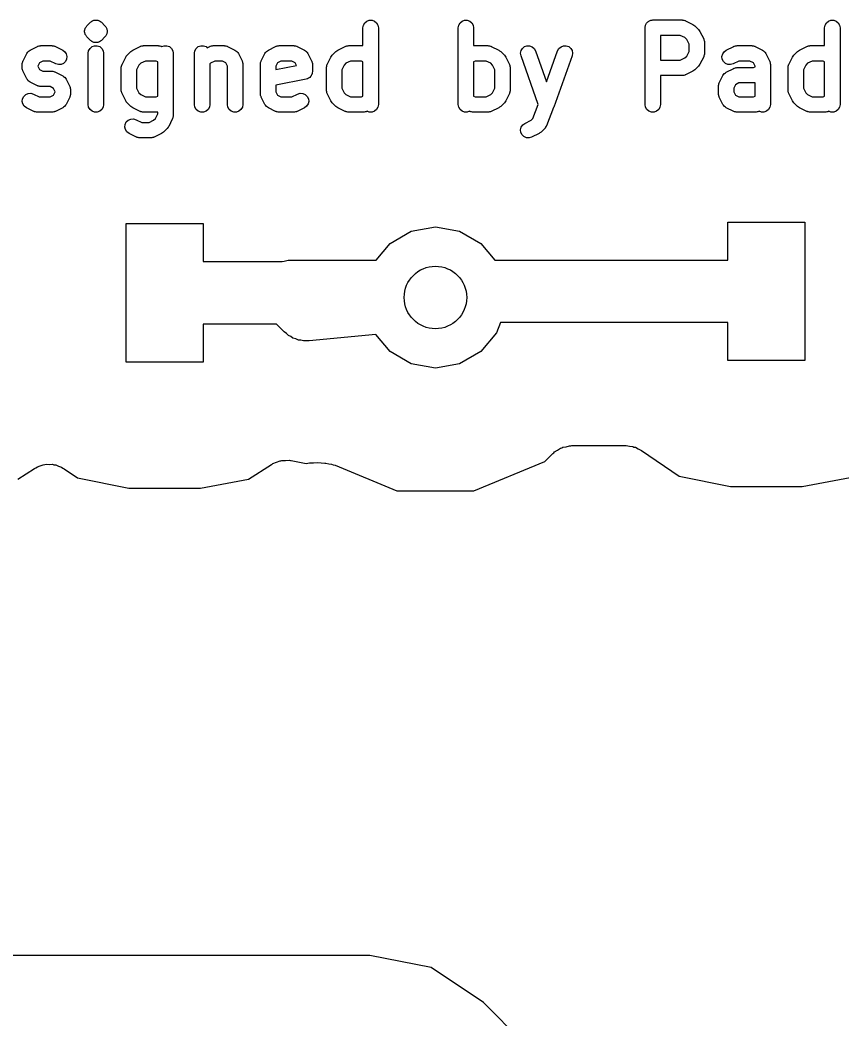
# Model space of a CAD drawing. Extents: x 91.5 to 189.2, y -113.2 to -60.7.
# Drawn here: x 108.52 to 113.86, y -95.19 to -88.7 of the extents above; entities that cross this region are included whole.
import ezdxf

# ---------------------------------------------------------------- set-up
doc = ezdxf.new("R2010")
doc.units = 0
doc.header["$MEASUREMENT"] = 0
doc.layers.add('BLACK', color=7, linetype='CONTINUOUS')

msp = doc.modelspace()

# ---------------------------------------------------------------- linework, layer by layer
at = {"layer": 'Black'}
for p, q in [((108.982, -88.7083), (108.985, -88.7052)), ((108.985, -88.7052), (108.987, -88.7043)), ((108.987, -88.7043), (108.988, -88.7029)), ((108.988, -88.7029), (108.99, -88.7021)), ((108.99, -88.7021), (108.992, -88.7009)), ((108.992, -88.7009), (108.996, -88.6997)), ((108.996, -88.6997), (109, -88.6979)), ((109, -88.6979), (109.003, -88.6977)), ((109.003, -88.6977), (109.005, -88.697)), ((109.005, -88.697), (109.007, -88.697)), ((109.007, -88.697), (109.009, -88.6964)), ((109.009, -88.6964), (109.013, -88.6968)), ((109.013, -88.6968), (109.018, -88.6964)), ((109.018, -88.6964), (109.02, -88.697)), ((109.02, -88.697), (109.022, -88.697)), ((109.022, -88.697), (109.024, -88.6977)), ((109.024, -88.6977), (109.026, -88.6979)), ((109.026, -88.6979), (109.03, -88.6997)), ((109.03, -88.6997), (109.034, -88.7009)), ((109.034, -88.7009), (109.036, -88.7021)), ((109.036, -88.7021), (109.038, -88.7029)), ((109.038, -88.7029), (109.04, -88.7043)), ((109.04, -88.7043), (109.042, -88.7052)), ((109.042, -88.7052), (109.045, -88.7083)), ((110.761, -88.7141), (110.774, -88.7029)), ((110.774, -88.7029), (110.79, -88.697)), ((110.79, -88.697), (110.808, -88.697)), ((110.808, -88.697), (110.824, -88.7029)), ((110.824, -88.7029), (110.837, -88.7141)), ((111.38, -88.7141), (111.393, -88.7029)), ((111.393, -88.7029), (111.409, -88.697)), ((111.409, -88.697), (111.427, -88.697)), ((111.427, -88.697), (111.443, -88.7029)), ((111.443, -88.7029), (111.456, -88.7141)), ((112.6, -88.7079), (112.604, -88.7057)), ((112.604, -88.7057), (112.607, -88.7029)), ((112.607, -88.7029), (112.611, -88.7014)), ((112.611, -88.7014), (112.615, -88.6992)), ((112.615, -88.6992), (112.62, -88.6984)), ((112.62, -88.6984), (112.624, -88.697)), ((112.624, -88.697), (112.628, -88.697)), ((112.628, -88.697), (112.632, -88.6962)), ((112.632, -88.6962), (112.823, -88.6962)), ((112.823, -88.6962), (112.826, -88.6967)), ((112.826, -88.6967), (112.829, -88.6965)), ((112.829, -88.6965), (112.834, -88.6982)), ((112.834, -88.6982), (112.84, -88.6992)), ((112.84, -88.6992), (112.842, -88.7006)), ((112.842, -88.7006), (112.845, -88.7015)), ((112.845, -88.7015), (112.893, -88.7253)), ((113.761, -88.7141), (113.774, -88.7029)), ((113.774, -88.7029), (113.79, -88.697)), ((113.79, -88.697), (113.808, -88.697)), ((113.808, -88.697), (113.824, -88.7029)), ((113.824, -88.7029), (113.837, -88.7141)), ((108.94, -88.7656), (108.941, -88.7614)), ((108.94, -88.77), (108.94, -88.7656)), ((108.94, -88.7744), (108.94, -88.77)), ((108.941, -88.7571), (108.943, -88.7531)), ((108.941, -88.7614), (108.941, -88.7571)), ((108.943, -88.7531), (108.944, -88.7489)), ((108.944, -88.7489), (108.947, -88.7453)), ((108.947, -88.7453), (108.949, -88.7413)), ((108.949, -88.7413), (108.952, -88.7382)), ((108.952, -88.7382), (108.954, -88.7346)), ((108.954, -88.7346), (108.978, -88.7108)), ((108.978, -88.7108), (108.982, -88.7083)), ((109.045, -88.7083), (109.049, -88.7108)), ((109.049, -88.7108), (109.072, -88.7346)), ((109.072, -88.7346), (109.075, -88.7382)), ((109.075, -88.7382), (109.078, -88.7413)), ((109.078, -88.7413), (109.08, -88.7453)), ((109.08, -88.7453), (109.082, -88.7489)), ((109.082, -88.7489), (109.084, -88.7531)), ((109.084, -88.7531), (109.085, -88.7571)), ((109.085, -88.7571), (109.086, -88.7614)), ((109.086, -88.7614), (109.087, -88.7656)), ((109.087, -88.7656), (109.087, -88.77)), ((109.087, -88.77), (109.087, -88.7744)), ((110.749, -88.7462), (110.752, -88.7291)), ((110.749, -88.8629), (110.749, -88.7462)), ((110.752, -88.7291), (110.761, -88.7141)), ((110.837, -88.7141), (110.846, -88.7291)), ((110.846, -88.7291), (110.849, -88.7462)), ((110.849, -88.7462), (110.849, -89.2462)), ((111.368, -88.7462), (111.371, -88.7291)), ((111.368, -89.2462), (111.368, -88.7462)), ((111.371, -88.7291), (111.38, -88.7141)), ((111.456, -88.7141), (111.465, -88.7291)), ((111.465, -88.7291), (111.468, -88.7462)), ((111.468, -88.7462), (111.468, -88.8629)), ((112.582, -88.7462), (112.583, -88.7419)), ((112.582, -89.2462), (112.582, -88.7462)), ((112.583, -88.7375), (112.585, -88.7334)), ((112.583, -88.7419), (112.583, -88.7375)), ((112.585, -88.7291), (112.588, -88.7253)), ((112.585, -88.7334), (112.585, -88.7291)), ((112.588, -88.7253), (112.589, -88.7212)), ((112.589, -88.7212), (112.592, -88.7178)), ((112.592, -88.7178), (112.594, -88.7141)), ((112.594, -88.7141), (112.597, -88.7112)), ((112.597, -88.7112), (112.6, -88.7079)), ((112.893, -88.7253), (112.899, -88.73)), ((112.899, -88.73), (112.906, -88.7346)), ((112.906, -88.7346), (112.93, -88.7585)), ((112.93, -88.7585), (112.934, -88.765)), ((112.934, -88.765), (112.939, -88.7714)), ((112.939, -88.7714), (112.963, -88.8191)), ((113.749, -88.7462), (113.752, -88.7291)), ((113.749, -88.8629), (113.749, -88.7462)), ((113.752, -88.7291), (113.761, -88.7141)), ((113.837, -88.7141), (113.846, -88.7291)), ((113.846, -88.7291), (113.849, -88.7462)), ((113.849, -88.7462), (113.849, -89.2462)), ((108.941, -88.7786), (108.94, -88.7744)), ((108.941, -88.7829), (108.941, -88.7786)), ((108.943, -88.7869), (108.941, -88.7829)), ((108.944, -88.7911), (108.943, -88.7869)), ((108.947, -88.7947), (108.944, -88.7911)), ((108.949, -88.7987), (108.947, -88.7947)), ((108.952, -88.8018), (108.949, -88.7987)), ((108.954, -88.8054), (108.952, -88.8018)), ((108.978, -88.8292), (108.954, -88.8054)), ((108.982, -88.8317), (108.978, -88.8292)), ((108.985, -88.8348), (108.982, -88.8317)), ((108.987, -88.8357), (108.985, -88.8348)), ((108.988, -88.8371), (108.987, -88.8357)), ((108.99, -88.8379), (108.988, -88.8371)), ((109.038, -88.8371), (109.036, -88.8379)), ((109.04, -88.8357), (109.038, -88.8371)), ((109.042, -88.8348), (109.04, -88.8357)), ((109.045, -88.8317), (109.042, -88.8348)), ((109.049, -88.8292), (109.045, -88.8317)), ((109.072, -88.8054), (109.049, -88.8292)), ((109.075, -88.8018), (109.072, -88.8054)), ((109.078, -88.7987), (109.075, -88.8018)), ((109.08, -88.7947), (109.078, -88.7987)), ((109.082, -88.7911), (109.08, -88.7947)), ((109.084, -88.7869), (109.082, -88.7911)), ((109.085, -88.7829), (109.084, -88.7869)), ((109.086, -88.7786), (109.085, -88.7829)), ((109.087, -88.7744), (109.086, -88.7786)), ((112.682, -88.7962), (112.682, -88.9581)), ((112.811, -88.7962), (112.682, -88.7962)), ((112.841, -88.8111), (112.811, -88.7962)), ((112.853, -88.8234), (112.841, -88.8111)), ((112.868, -88.8532), (112.853, -88.8234)), ((112.963, -88.8191), (112.964, -88.8218)), ((112.964, -88.8218), (112.965, -88.8243)), ((112.965, -88.8243), (112.966, -88.8301)), ((112.966, -88.8301), (112.968, -88.8357)), ((112.968, -88.8357), (112.968, -88.8386)), ((108.572, -88.9023), (108.573, -88.9015)), ((108.573, -88.9015), (108.574, -88.9004)), ((108.574, -88.9004), (108.58, -88.8963)), ((108.58, -88.8963), (108.586, -88.8919)), ((108.586, -88.8919), (108.634, -88.8681)), ((108.634, -88.8681), (108.637, -88.8673)), ((108.637, -88.8673), (108.639, -88.8659)), ((108.639, -88.8659), (108.645, -88.8649)), ((108.645, -88.8649), (108.65, -88.8632)), ((108.65, -88.8632), (108.653, -88.8634)), ((108.653, -88.8634), (108.656, -88.8629)), ((108.656, -88.8629), (108.728, -88.8629)), ((108.728, -88.8629), (108.73, -88.8634)), ((108.73, -88.8634), (108.733, -88.8632)), ((108.733, -88.8632), (108.739, -88.8649)), ((108.739, -88.8649), (108.745, -88.8659)), ((108.745, -88.8659), (108.747, -88.8673)), ((108.747, -88.8673), (108.75, -88.8681)), ((108.75, -88.8681), (108.798, -88.8919)), ((108.798, -88.8919), (108.812, -88.9023)), ((108.963, -88.9129), (108.966, -88.8958)), ((108.966, -88.8958), (108.975, -88.8807)), ((108.975, -88.8807), (108.988, -88.8696)), ((108.988, -88.8696), (109.005, -88.8636)), ((108.992, -88.8391), (108.99, -88.8379)), ((108.996, -88.8403), (108.992, -88.8391)), ((109, -88.8421), (108.996, -88.8403)), ((109.003, -88.8423), (109, -88.8421)), ((109.005, -88.843), (109.003, -88.8423)), ((109.007, -88.843), (109.005, -88.843)), ((109.005, -88.8636), (109.022, -88.8636)), ((109.009, -88.8436), (109.007, -88.843)), ((109.013, -88.8432), (109.009, -88.8436)), ((109.018, -88.8436), (109.013, -88.8432)), ((109.02, -88.843), (109.018, -88.8436)), ((109.022, -88.843), (109.02, -88.843)), ((109.024, -88.8423), (109.022, -88.843)), ((109.022, -88.8636), (109.038, -88.8696)), ((109.026, -88.8421), (109.024, -88.8423)), ((109.03, -88.8403), (109.026, -88.8421)), ((109.034, -88.8391), (109.03, -88.8403)), ((109.036, -88.8379), (109.034, -88.8391)), ((109.038, -88.8696), (109.052, -88.8807)), ((109.052, -88.8807), (109.06, -88.8958)), ((109.06, -88.8958), (109.063, -88.9129)), ((109.216, -88.9251), (109.24, -88.9013)), ((109.24, -88.9013), (109.246, -88.8967)), ((109.246, -88.8967), (109.253, -88.8919)), ((109.253, -88.8919), (109.3, -88.8681)), ((109.3, -88.8681), (109.303, -88.8673)), ((109.303, -88.8673), (109.306, -88.8659)), ((109.306, -88.8659), (109.312, -88.8649)), ((109.312, -88.8649), (109.317, -88.8632)), ((109.317, -88.8632), (109.32, -88.8634)), ((109.32, -88.8634), (109.323, -88.8629)), ((109.323, -88.8629), (109.418, -88.8629)), ((109.418, -88.8629), (109.421, -88.8634)), ((109.421, -88.8634), (109.424, -88.8632)), ((109.424, -88.8632), (109.429, -88.8649)), ((109.429, -88.8649), (109.435, -88.8659)), ((109.435, -88.8659), (109.438, -88.8673)), ((109.438, -88.8673), (109.44, -88.8681)), ((109.44, -88.8681), (109.442, -88.869)), ((109.442, -88.869), (109.457, -88.8636)), ((109.457, -88.8636), (109.474, -88.8636)), ((109.474, -88.8636), (109.491, -88.8696)), ((109.491, -88.8696), (109.504, -88.8807)), ((109.504, -88.8807), (109.513, -88.8958)), ((109.513, -88.8958), (109.516, -88.9129)), ((109.654, -88.9129), (109.657, -88.8958)), ((109.657, -88.8958), (109.666, -88.8807)), ((109.666, -88.8807), (109.679, -88.8696)), ((109.679, -88.8696), (109.695, -88.8636)), ((109.695, -88.8636), (109.712, -88.8636)), ((109.712, -88.8636), (109.729, -88.8696)), ((109.729, -88.8696), (109.737, -88.8762)), ((109.737, -88.8762), (109.753, -88.8681)), ((109.753, -88.8681), (109.756, -88.8673)), ((109.756, -88.8673), (109.758, -88.8659)), ((109.758, -88.8659), (109.764, -88.8649)), ((109.764, -88.8649), (109.77, -88.8632)), ((109.77, -88.8632), (109.772, -88.8634)), ((109.772, -88.8634), (109.775, -88.8629)), ((109.775, -88.8629), (109.847, -88.8629)), ((109.847, -88.8629), (109.85, -88.8634)), ((109.85, -88.8634), (109.852, -88.8632)), ((109.852, -88.8632), (109.858, -88.8649)), ((109.858, -88.8649), (109.864, -88.8659)), ((109.864, -88.8659), (109.866, -88.8673)), ((109.866, -88.8673), (109.869, -88.8681)), ((109.869, -88.8681), (109.917, -88.8919)), ((109.917, -88.8919), (109.923, -88.8963)), ((109.923, -88.8963), (109.929, -88.9004)), ((109.929, -88.9004), (109.929, -88.9015)), ((109.929, -88.9015), (109.931, -88.9023)), ((110.12, -88.9023), (110.121, -88.9015)), ((110.121, -88.9015), (110.122, -88.9004)), ((110.122, -88.9004), (110.128, -88.8963)), ((110.128, -88.8963), (110.134, -88.8919)), ((110.134, -88.8919), (110.181, -88.8681)), ((110.181, -88.8681), (110.184, -88.8673)), ((110.184, -88.8673), (110.187, -88.8659)), ((110.187, -88.8659), (110.192, -88.8649)), ((110.192, -88.8649), (110.198, -88.8632)), ((110.198, -88.8632), (110.201, -88.8634)), ((110.201, -88.8634), (110.204, -88.8629)), ((110.204, -88.8629), (110.299, -88.8629)), ((110.299, -88.8629), (110.302, -88.8634)), ((110.302, -88.8634), (110.305, -88.8632)), ((110.305, -88.8632), (110.31, -88.8649)), ((110.31, -88.8649), (110.316, -88.8659)), ((110.316, -88.8659), (110.319, -88.8673)), ((110.319, -88.8673), (110.321, -88.8681)), ((110.321, -88.8681), (110.369, -88.8919)), ((110.369, -88.8919), (110.375, -88.8963)), ((110.375, -88.8963), (110.381, -88.9004)), ((110.381, -88.9004), (110.382, -88.9015)), ((110.382, -88.9015), (110.383, -88.9023)), ((110.549, -88.9251), (110.573, -88.9013)), ((110.573, -88.9013), (110.58, -88.8967)), ((110.58, -88.8967), (110.586, -88.8919)), ((110.586, -88.8919), (110.634, -88.8681)), ((110.634, -88.8681), (110.637, -88.8673)), ((110.637, -88.8673), (110.639, -88.8659)), ((110.639, -88.8659), (110.645, -88.8649)), ((110.645, -88.8649), (110.65, -88.8632)), ((110.65, -88.8632), (110.653, -88.8634)), ((110.653, -88.8634), (110.656, -88.8629)), ((110.656, -88.8629), (110.749, -88.8629)), ((111.468, -88.8629), (111.561, -88.8629)), ((111.561, -88.8629), (111.564, -88.8634)), ((111.564, -88.8634), (111.567, -88.8632)), ((111.567, -88.8632), (111.572, -88.8649)), ((111.572, -88.8649), (111.578, -88.8659)), ((111.578, -88.8659), (111.581, -88.8673)), ((111.581, -88.8673), (111.583, -88.8681)), ((111.583, -88.8681), (111.631, -88.8919)), ((111.631, -88.8919), (111.637, -88.8967)), ((111.637, -88.8967), (111.644, -88.9013)), ((111.644, -88.9013), (111.668, -88.9251)), ((111.773, -88.9126), (111.776, -88.8955)), ((111.776, -88.8955), (111.785, -88.8805)), ((111.785, -88.8805), (111.798, -88.8694)), ((111.798, -88.8694), (111.814, -88.8636)), ((111.814, -88.8636), (111.832, -88.8637)), ((111.832, -88.8637), (111.848, -88.8697)), ((111.848, -88.8697), (111.861, -88.8809)), ((111.861, -88.8809), (111.87, -88.896)), ((111.87, -88.896), (111.942, -89.0975)), ((111.942, -89.0975), (112.014, -88.896)), ((112.014, -88.896), (112.022, -88.8809)), ((112.022, -88.8809), (112.036, -88.8697)), ((112.036, -88.8697), (112.052, -88.8637)), ((112.052, -88.8637), (112.069, -88.8636)), ((112.069, -88.8636), (112.086, -88.8694)), ((112.086, -88.8694), (112.099, -88.8805)), ((112.099, -88.8805), (112.108, -88.8955)), ((112.108, -88.8955), (112.111, -88.9126)), ((112.853, -88.9309), (112.868, -88.9011)), ((112.868, -88.9011), (112.868, -88.8532)), ((112.968, -88.8386), (112.968, -88.8414)), ((112.968, -88.8414), (112.968, -88.9129)), ((113.096, -88.9023), (113.11, -88.8919)), ((113.11, -88.8919), (113.158, -88.8681)), ((113.158, -88.8681), (113.16, -88.8673)), ((113.16, -88.8673), (113.163, -88.8659)), ((113.163, -88.8659), (113.169, -88.8649)), ((113.169, -88.8649), (113.174, -88.8632)), ((113.174, -88.8632), (113.177, -88.8634)), ((113.177, -88.8634), (113.18, -88.8629)), ((113.18, -88.8629), (113.275, -88.8629)), ((113.275, -88.8629), (113.278, -88.8634)), ((113.278, -88.8634), (113.281, -88.8632)), ((113.281, -88.8632), (113.287, -88.8649)), ((113.287, -88.8649), (113.292, -88.8659)), ((113.292, -88.8659), (113.295, -88.8673)), ((113.295, -88.8673), (113.298, -88.8681)), ((113.298, -88.8681), (113.345, -88.8919)), ((113.345, -88.8919), (113.351, -88.8963)), ((113.351, -88.8963), (113.357, -88.9004)), ((113.357, -88.9004), (113.358, -88.9015)), ((113.358, -88.9015), (113.359, -88.9023)), ((113.549, -88.9251), (113.573, -88.9013)), ((113.573, -88.9013), (113.58, -88.8967)), ((113.58, -88.8967), (113.586, -88.8919)), ((113.586, -88.8919), (113.634, -88.8681)), ((113.634, -88.8681), (113.637, -88.8673)), ((113.637, -88.8673), (113.639, -88.8659)), ((113.639, -88.8659), (113.645, -88.8649)), ((113.645, -88.8649), (113.65, -88.8632)), ((113.65, -88.8632), (113.653, -88.8634)), ((113.653, -88.8634), (113.656, -88.8629)), ((113.656, -88.8629), (113.749, -88.8629)), ((108.538, -88.9672), (108.539, -88.9647)), ((108.539, -88.9647), (108.54, -88.9619)), ((108.54, -88.9619), (108.564, -88.9143)), ((108.564, -88.9143), (108.568, -88.9084)), ((108.568, -88.9084), (108.572, -88.9023)), ((108.668, -88.9629), (108.646, -88.9739)), ((108.716, -88.9629), (108.668, -88.9629)), ((108.753, -88.9814), (108.716, -88.9629)), ((108.815, -88.9665), (108.803, -88.9784)), ((108.812, -88.9023), (108.821, -88.9168)), ((108.823, -88.9509), (108.815, -88.9665)), ((108.821, -88.9168), (108.825, -88.9337)), ((108.825, -88.9337), (108.823, -88.9509)), ((108.963, -89.2462), (108.963, -88.9129)), ((109.063, -88.9129), (109.063, -89.2462)), ((109.183, -88.9857), (109.207, -88.9381)), ((109.207, -88.9381), (109.211, -88.9317)), ((109.211, -88.9317), (109.216, -88.9251)), ((109.335, -88.9629), (109.305, -88.9778)), ((109.406, -88.9629), (109.335, -88.9629)), ((109.416, -88.9676), (109.406, -88.9629)), ((109.516, -88.9129), (109.516, -89.3176)), ((109.654, -89.2462), (109.654, -88.9129)), ((109.787, -88.9629), (109.757, -88.9778)), ((109.835, -88.9629), (109.787, -88.9629)), ((109.857, -88.9739), (109.835, -88.9629)), ((109.931, -88.9023), (109.935, -88.9084)), ((109.935, -88.9084), (109.939, -88.9143)), ((109.939, -88.9143), (109.963, -88.9619)), ((109.963, -88.9619), (109.964, -88.9647)), ((109.964, -88.9647), (109.965, -88.9672)), ((110.085, -88.9672), (110.087, -88.9647)), ((110.087, -88.9647), (110.088, -88.9619)), ((110.088, -88.9619), (110.111, -88.9143)), ((110.111, -88.9143), (110.116, -88.9084)), ((110.116, -88.9084), (110.12, -88.9023)), ((110.216, -88.9629), (110.193, -88.9739)), ((110.287, -88.9629), (110.216, -88.9629)), ((110.309, -88.9739), (110.287, -88.9629)), ((110.383, -88.9023), (110.387, -88.9084)), ((110.387, -88.9084), (110.391, -88.9143)), ((110.391, -88.9143), (110.415, -88.9619)), ((110.415, -88.9619), (110.416, -88.9647)), ((110.416, -88.9647), (110.417, -88.9672)), ((110.516, -88.9857), (110.54, -88.9381)), ((110.54, -88.9381), (110.545, -88.9317)), ((110.545, -88.9317), (110.549, -88.9251)), ((110.668, -88.9629), (110.638, -88.9778)), ((110.74, -88.9629), (110.668, -88.9629)), ((110.749, -88.9676), (110.74, -88.9629)), ((111.478, -88.9629), (111.468, -88.9676)), ((111.549, -88.9629), (111.478, -88.9629)), ((111.579, -88.9778), (111.549, -88.9629)), ((111.668, -88.9251), (111.672, -88.9317)), ((111.672, -88.9317), (111.677, -88.9381)), ((111.677, -88.9381), (111.701, -88.9857)), ((111.776, -88.9297), (111.773, -88.9126)), ((111.888, -89.2452), (111.776, -88.9297)), ((112.108, -88.9297), (111.989, -89.263)), ((112.111, -88.9126), (112.108, -88.9297)), ((112.682, -88.9581), (112.811, -88.9581)), ((112.811, -88.9581), (112.841, -88.9432)), ((112.841, -88.9432), (112.853, -88.9309)), ((112.963, -88.9352), (112.939, -88.9828)), ((112.964, -88.9325), (112.963, -88.9352)), ((112.965, -88.93), (112.964, -88.9325)), ((112.966, -88.9242), (112.965, -88.93)), ((112.968, -88.9186), (112.966, -88.9242)), ((112.968, -88.9129), (112.968, -88.9157)), ((112.968, -88.9157), (112.968, -88.9186)), ((113.082, -88.9337), (113.087, -88.9168)), ((113.084, -88.9509), (113.082, -88.9337)), ((113.092, -88.9665), (113.084, -88.9509)), ((113.087, -88.9168), (113.096, -88.9023)), ((113.105, -88.9784), (113.092, -88.9665)), ((113.192, -88.9629), (113.155, -88.9814)), ((113.263, -88.9629), (113.192, -88.9629)), ((113.286, -88.9739), (113.263, -88.9629)), ((113.359, -88.9023), (113.363, -88.9084)), ((113.363, -88.9084), (113.368, -88.9143)), ((113.368, -88.9143), (113.391, -88.9619)), ((113.391, -88.9619), (113.392, -88.9647)), ((113.392, -88.9647), (113.394, -88.9672)), ((113.516, -88.9857), (113.54, -88.9381)), ((113.54, -88.9381), (113.545, -88.9317)), ((113.545, -88.9317), (113.549, -88.9251)), ((113.668, -88.9629), (113.638, -88.9778)), ((113.74, -88.9629), (113.668, -88.9629)), ((113.749, -88.9676), (113.74, -88.9629)), ((108.535, -88.9786), (108.537, -88.973)), ((108.535, -88.9814), (108.535, -88.9786)), ((108.535, -88.9843), (108.535, -88.9814)), ((108.535, -89.0081), (108.535, -88.9843)), ((108.535, -89.0109), (108.535, -89.0081)), ((108.535, -89.0138), (108.535, -89.0109)), ((108.537, -89.0194), (108.535, -89.0138)), ((108.537, -88.973), (108.538, -88.9672)), ((108.538, -89.0252), (108.537, -89.0194)), ((108.539, -89.0277), (108.538, -89.0252)), ((108.54, -89.0305), (108.539, -89.0277)), ((108.564, -89.0781), (108.54, -89.0305)), ((108.646, -88.9739), (108.635, -88.9961)), ((108.635, -88.9961), (108.635, -88.9963)), ((108.635, -88.9963), (108.646, -89.0184)), ((108.646, -89.0184), (108.668, -89.0295)), ((108.668, -89.0295), (108.728, -89.0295)), ((108.728, -89.0295), (108.73, -89.03)), ((108.73, -89.03), (108.733, -89.0299)), ((108.733, -89.0299), (108.739, -89.0315)), ((108.739, -89.0315), (108.745, -89.0325)), ((108.77, -88.9863), (108.753, -88.9814)), ((108.787, -88.9853), (108.77, -88.9863)), ((108.803, -88.9784), (108.787, -88.9853)), ((109.178, -89.0024), (109.18, -88.9968)), ((109.178, -89.0053), (109.178, -89.0024)), ((109.178, -89.0081), (109.178, -89.0053)), ((109.178, -89.151), (109.178, -89.0081)), ((109.18, -88.9968), (109.181, -88.991)), ((109.181, -88.991), (109.182, -88.9885)), ((109.182, -88.9885), (109.183, -88.9857)), ((109.293, -88.9901), (109.278, -89.0199)), ((109.278, -89.0199), (109.278, -89.1391)), ((109.305, -88.9778), (109.293, -88.9901)), ((109.416, -89.1915), (109.416, -88.9676)), ((109.757, -88.9778), (109.754, -88.9812)), ((109.754, -88.9812), (109.754, -89.2462)), ((109.868, -88.9961), (109.857, -88.9739)), ((109.868, -89.2462), (109.868, -88.9961)), ((109.965, -88.9672), (109.966, -88.973)), ((109.966, -88.973), (109.968, -88.9786)), ((109.968, -88.9786), (109.968, -88.9814)), ((109.968, -88.9814), (109.968, -88.9843)), ((109.968, -88.9843), (109.968, -89.2462)), ((110.082, -88.9843), (110.083, -88.9814)), ((110.082, -89.1748), (110.082, -88.9843)), ((110.083, -88.9786), (110.084, -88.973)), ((110.083, -88.9814), (110.083, -88.9786)), ((110.084, -88.973), (110.085, -88.9672)), ((110.193, -88.9739), (110.182, -88.9961)), ((110.182, -89.0185), (110.318, -88.9914)), ((110.182, -88.9961), (110.182, -89.0185)), ((110.318, -88.9914), (110.309, -88.9739)), ((110.417, -88.9672), (110.418, -88.973)), ((110.418, -88.973), (110.42, -88.9786)), ((110.42, -89.0319), (110.419, -89.0399)), ((110.42, -88.9786), (110.42, -88.9814)), ((110.42, -88.9814), (110.42, -88.9843)), ((110.42, -88.9843), (110.42, -89.0319)), ((110.511, -89.0024), (110.513, -88.9968)), ((110.511, -89.0053), (110.511, -89.0024)), ((110.511, -89.0081), (110.511, -89.0053)), ((110.511, -89.151), (110.511, -89.0081)), ((110.513, -88.9968), (110.514, -88.991)), ((110.514, -88.991), (110.515, -88.9885)), ((110.515, -88.9885), (110.516, -88.9857)), ((110.626, -88.9901), (110.611, -89.0199)), ((110.611, -89.0199), (110.611, -89.1391)), ((110.638, -88.9778), (110.626, -88.9901)), ((110.749, -89.1915), (110.749, -88.9676)), ((111.468, -88.9676), (111.468, -89.1915)), ((111.591, -88.9901), (111.579, -88.9778)), ((111.606, -89.0199), (111.591, -88.9901)), ((111.606, -89.1391), (111.606, -89.0199)), ((111.701, -88.9857), (111.702, -88.9885)), ((111.702, -88.9885), (111.703, -88.991)), ((111.703, -88.991), (111.704, -88.9968)), ((111.704, -88.9968), (111.706, -89.0024)), ((111.706, -89.0024), (111.706, -89.0053)), ((111.706, -89.0053), (111.706, -89.0081)), ((111.706, -89.0081), (111.706, -89.151)), ((112.893, -89.029), (112.845, -89.0528)), ((112.899, -89.0242), (112.893, -89.029)), ((112.906, -89.0196), (112.899, -89.0242)), ((112.93, -88.9958), (112.906, -89.0196)), ((112.934, -88.9893), (112.93, -88.9958)), ((112.939, -88.9828), (112.934, -88.9893)), ((113.121, -88.9853), (113.105, -88.9784)), ((113.11, -89.0348), (113.158, -89.011)), ((113.138, -88.9863), (113.121, -88.9853)), ((113.155, -88.9814), (113.138, -88.9863)), ((113.158, -89.011), (113.16, -89.0102)), ((113.16, -89.0102), (113.163, -89.0087)), ((113.163, -89.0087), (113.169, -89.0077)), ((113.169, -89.0077), (113.174, -89.006)), ((113.174, -89.006), (113.177, -89.0062)), ((113.177, -89.0062), (113.18, -89.0057)), ((113.18, -89.0057), (113.287, -89.0057)), ((113.297, -88.9961), (113.286, -88.9739)), ((113.287, -89.0057), (113.297, -89.001)), ((113.297, -89.001), (113.297, -88.9961)), ((113.394, -88.9672), (113.395, -88.973)), ((113.395, -88.973), (113.396, -88.9786)), ((113.396, -88.9786), (113.396, -88.9814)), ((113.396, -88.9814), (113.397, -88.9843)), ((113.397, -88.9843), (113.397, -89.2462)), ((113.511, -89.0024), (113.513, -88.9968)), ((113.511, -89.0053), (113.511, -89.0024)), ((113.511, -89.0081), (113.511, -89.0053)), ((113.511, -89.151), (113.511, -89.0081)), ((113.513, -88.9968), (113.514, -88.991)), ((113.514, -88.991), (113.515, -88.9885)), ((113.515, -88.9885), (113.516, -88.9857)), ((113.626, -88.9901), (113.611, -89.0199)), ((113.611, -89.0199), (113.611, -89.1391)), ((113.638, -88.9778), (113.626, -88.9901)), ((113.749, -89.1915), (113.749, -88.9676)), ((108.568, -89.084), (108.564, -89.0781)), ((108.572, -89.0901), (108.568, -89.084)), ((108.573, -89.0909), (108.572, -89.0901)), ((108.574, -89.092), (108.573, -89.0909)), ((108.58, -89.0961), (108.574, -89.092)), ((108.586, -89.1004), (108.58, -89.0961)), ((108.745, -89.0325), (108.747, -89.034)), ((108.747, -89.034), (108.75, -89.0348)), ((108.75, -89.0348), (108.798, -89.0586)), ((108.798, -89.0586), (108.803, -89.063)), ((108.803, -89.063), (108.81, -89.067)), ((108.81, -89.067), (108.81, -89.0681)), ((108.81, -89.0681), (108.812, -89.069)), ((108.812, -89.069), (108.816, -89.0751)), ((108.816, -89.0751), (108.82, -89.081)), ((108.82, -89.081), (108.844, -89.1286)), ((110.38, -89.0809), (110.182, -89.1205)), ((110.388, -89.078), (110.38, -89.0809)), ((110.395, -89.0752), (110.388, -89.078)), ((110.396, -89.0748), (110.395, -89.0752)), ((110.403, -89.0693), (110.396, -89.0746)), ((110.396, -89.0746), (110.396, -89.0748)), ((110.409, -89.064), (110.403, -89.0693)), ((110.41, -89.0632), (110.409, -89.0635)), ((110.409, -89.0635), (110.409, -89.064)), ((110.413, -89.0561), (110.41, -89.0632)), ((110.417, -89.049), (110.413, -89.0561)), ((110.418, -89.0484), (110.417, -89.049)), ((110.419, -89.0399), (110.418, -89.0479)), ((110.418, -89.0479), (110.418, -89.0484)), ((112.823, -89.0581), (112.682, -89.0581)), ((112.682, -89.0581), (112.682, -89.2462)), ((112.826, -89.0576), (112.823, -89.0581)), ((112.829, -89.0578), (112.826, -89.0576)), ((112.834, -89.0561), (112.829, -89.0578)), ((112.84, -89.0551), (112.834, -89.0561)), ((112.842, -89.0536), (112.84, -89.0551)), ((112.845, -89.0528), (112.842, -89.0536)), ((113.064, -89.1048), (113.088, -89.0572)), ((113.088, -89.0572), (113.092, -89.0513)), ((113.092, -89.0513), (113.096, -89.0451)), ((113.096, -89.0451), (113.097, -89.0443)), ((113.097, -89.0443), (113.098, -89.0432)), ((113.098, -89.0432), (113.104, -89.0392)), ((113.104, -89.0392), (113.11, -89.0348)), ((108.634, -89.1242), (108.586, -89.1004)), ((108.637, -89.1251), (108.634, -89.1242)), ((108.639, -89.1265), (108.637, -89.1251)), ((108.645, -89.1275), (108.639, -89.1265)), ((108.65, -89.1292), (108.645, -89.1275)), ((108.653, -89.129), (108.65, -89.1292)), ((108.656, -89.1295), (108.653, -89.129)), ((108.716, -89.1295), (108.656, -89.1295)), ((108.738, -89.1406), (108.716, -89.1295)), ((108.749, -89.1628), (108.738, -89.1406)), ((108.844, -89.1286), (108.845, -89.1314)), ((108.845, -89.1314), (108.846, -89.1339)), ((108.846, -89.1339), (108.847, -89.1396)), ((108.847, -89.1396), (108.849, -89.1452)), ((108.849, -89.1452), (108.849, -89.1481)), ((108.849, -89.1481), (108.849, -89.151)), ((108.849, -89.151), (108.849, -89.1748)), ((109.178, -89.1538), (109.178, -89.151)), ((109.178, -89.1567), (109.178, -89.1538)), ((109.18, -89.1623), (109.178, -89.1567)), ((109.278, -89.1391), (109.293, -89.169)), ((110.182, -89.1205), (110.182, -89.163)), ((110.511, -89.1538), (110.511, -89.151)), ((110.511, -89.1567), (110.511, -89.1538)), ((110.513, -89.1623), (110.511, -89.1567)), ((110.611, -89.1391), (110.626, -89.169)), ((111.591, -89.169), (111.606, -89.1391)), ((111.706, -89.1567), (111.704, -89.1623)), ((111.706, -89.151), (111.706, -89.1538)), ((111.706, -89.1538), (111.706, -89.1567)), ((113.059, -89.1214), (113.061, -89.1158)), ((113.059, -89.1243), (113.059, -89.1214)), ((113.059, -89.1271), (113.059, -89.1243)), ((113.059, -89.1748), (113.059, -89.1271)), ((113.061, -89.1158), (113.062, -89.11)), ((113.062, -89.11), (113.063, -89.1075)), ((113.063, -89.1075), (113.064, -89.1048)), ((113.17, -89.1168), (113.159, -89.1389)), ((113.159, -89.1389), (113.159, -89.163)), ((113.192, -89.1057), (113.17, -89.1168)), ((113.297, -89.1057), (113.192, -89.1057)), ((113.297, -89.1915), (113.297, -89.1057)), ((113.511, -89.1538), (113.511, -89.151)), ((113.511, -89.1567), (113.511, -89.1538)), ((113.513, -89.1623), (113.511, -89.1567)), ((113.611, -89.1391), (113.626, -89.169)), ((108.535, -89.2254), (108.537, -89.2081)), ((108.539, -89.2423), (108.535, -89.2254)), ((108.537, -89.2081), (108.545, -89.1926)), ((108.545, -89.1926), (108.557, -89.1807)), ((108.557, -89.1807), (108.573, -89.1737)), ((108.573, -89.1737), (108.59, -89.1727)), ((108.59, -89.1727), (108.607, -89.1777)), ((108.607, -89.1777), (108.644, -89.1962)), ((108.644, -89.1962), (108.716, -89.1962)), ((108.716, -89.1962), (108.738, -89.1851)), ((108.738, -89.1851), (108.749, -89.163)), ((108.749, -89.163), (108.749, -89.1628)), ((108.844, -89.1971), (108.82, -89.2447)), ((108.845, -89.1944), (108.844, -89.1971)), ((108.846, -89.1919), (108.845, -89.1944)), ((108.847, -89.1861), (108.846, -89.1919)), ((108.849, -89.1805), (108.847, -89.1861)), ((108.849, -89.1748), (108.849, -89.1776)), ((108.849, -89.1776), (108.849, -89.1805)), ((109.181, -89.1681), (109.18, -89.1623)), ((109.182, -89.1706), (109.181, -89.1681)), ((109.183, -89.1733), (109.182, -89.1706)), ((109.207, -89.2209), (109.183, -89.1733)), ((109.211, -89.2274), (109.207, -89.2209)), ((109.293, -89.169), (109.305, -89.1813)), ((109.305, -89.1813), (109.335, -89.1962)), ((109.335, -89.1962), (109.406, -89.1962)), ((109.406, -89.1962), (109.416, -89.1915)), ((110.083, -89.1776), (110.082, -89.1748)), ((110.083, -89.1805), (110.083, -89.1776)), ((110.084, -89.1861), (110.083, -89.1805)), ((110.085, -89.1919), (110.084, -89.1861)), ((110.087, -89.1944), (110.085, -89.1919)), ((110.088, -89.1971), (110.087, -89.1944)), ((110.111, -89.2447), (110.088, -89.1971)), ((110.182, -89.163), (110.193, -89.1851)), ((110.193, -89.1851), (110.216, -89.1962)), ((110.216, -89.1962), (110.287, -89.1962)), ((110.287, -89.1962), (110.324, -89.1777)), ((110.324, -89.1777), (110.341, -89.1727)), ((110.341, -89.1727), (110.358, -89.1737)), ((110.358, -89.1737), (110.374, -89.1807)), ((110.374, -89.1807), (110.387, -89.1926)), ((110.387, -89.1926), (110.395, -89.2081)), ((110.397, -89.2254), (110.393, -89.2423)), ((110.395, -89.2081), (110.397, -89.2254)), ((110.514, -89.1681), (110.513, -89.1623)), ((110.515, -89.1706), (110.514, -89.1681)), ((110.516, -89.1733), (110.515, -89.1706)), ((110.54, -89.2209), (110.516, -89.1733)), ((110.545, -89.2274), (110.54, -89.2209)), ((110.626, -89.169), (110.638, -89.1813)), ((110.638, -89.1813), (110.668, -89.1962)), ((110.668, -89.1962), (110.74, -89.1962)), ((110.74, -89.1962), (110.749, -89.1915)), ((111.468, -89.1915), (111.478, -89.1962)), ((111.478, -89.1962), (111.549, -89.1962)), ((111.549, -89.1962), (111.579, -89.1813)), ((111.579, -89.1813), (111.591, -89.169)), ((111.677, -89.2209), (111.672, -89.2274)), ((111.701, -89.1733), (111.677, -89.2209)), ((111.702, -89.1706), (111.701, -89.1733)), ((111.703, -89.1681), (111.702, -89.1706)), ((111.704, -89.1623), (111.703, -89.1681)), ((113.059, -89.1776), (113.059, -89.1748)), ((113.059, -89.1805), (113.059, -89.1776)), ((113.061, -89.1861), (113.059, -89.1805)), ((113.062, -89.1919), (113.061, -89.1861)), ((113.063, -89.1944), (113.062, -89.1919)), ((113.064, -89.1971), (113.063, -89.1944)), ((113.088, -89.2447), (113.064, -89.1971)), ((113.159, -89.163), (113.17, -89.1851)), ((113.17, -89.1851), (113.192, -89.1962)), ((113.192, -89.1962), (113.287, -89.1962)), ((113.287, -89.1962), (113.297, -89.1915)), ((113.514, -89.1681), (113.513, -89.1623)), ((113.515, -89.1706), (113.514, -89.1681)), ((113.516, -89.1733), (113.515, -89.1706)), ((113.54, -89.2209), (113.516, -89.1733)), ((113.545, -89.2274), (113.54, -89.2209)), ((113.626, -89.169), (113.638, -89.1813)), ((113.638, -89.1813), (113.668, -89.1962)), ((113.668, -89.1962), (113.74, -89.1962)), ((113.74, -89.1962), (113.749, -89.1915)), ((108.548, -89.2568), (108.539, -89.2423)), ((108.562, -89.2671), (108.548, -89.2568)), ((108.61, -89.2909), (108.562, -89.2671)), ((108.613, -89.2917), (108.61, -89.2909)), ((108.615, -89.2932), (108.613, -89.2917)), ((108.747, -89.2917), (108.745, -89.2932)), ((108.75, -89.2909), (108.747, -89.2917)), ((108.798, -89.2671), (108.75, -89.2909)), ((108.803, -89.2627), (108.798, -89.2671)), ((108.81, -89.2587), (108.803, -89.2627)), ((108.812, -89.2568), (108.81, -89.2576)), ((108.81, -89.2576), (108.81, -89.2587)), ((108.816, -89.2506), (108.812, -89.2568)), ((108.82, -89.2447), (108.816, -89.2506)), ((108.966, -89.2633), (108.963, -89.2462)), ((108.975, -89.2783), (108.966, -89.2633)), ((108.988, -89.2895), (108.975, -89.2783)), ((109.005, -89.2954), (108.988, -89.2895)), ((109.038, -89.2895), (109.022, -89.2954)), ((109.052, -89.2783), (109.038, -89.2895)), ((109.06, -89.2633), (109.052, -89.2783)), ((109.063, -89.2462), (109.06, -89.2633)), ((109.216, -89.2339), (109.211, -89.2274)), ((109.24, -89.2577), (109.216, -89.2339)), ((109.246, -89.2623), (109.24, -89.2577)), ((109.253, -89.2671), (109.246, -89.2623)), ((109.3, -89.2909), (109.253, -89.2671)), ((109.303, -89.2917), (109.3, -89.2909)), ((109.306, -89.2932), (109.303, -89.2917)), ((109.657, -89.2633), (109.654, -89.2462)), ((109.666, -89.2783), (109.657, -89.2633)), ((109.679, -89.2895), (109.666, -89.2783)), ((109.695, -89.2954), (109.679, -89.2895)), ((109.729, -89.2895), (109.712, -89.2954)), ((109.742, -89.2783), (109.729, -89.2895)), ((109.751, -89.2633), (109.742, -89.2783)), ((109.754, -89.2462), (109.751, -89.2633)), ((109.871, -89.2633), (109.868, -89.2462)), ((109.88, -89.2783), (109.871, -89.2633)), ((109.893, -89.2895), (109.88, -89.2783)), ((109.909, -89.2954), (109.893, -89.2895)), ((109.943, -89.2895), (109.927, -89.2954)), ((109.956, -89.2783), (109.943, -89.2895)), ((109.965, -89.2633), (109.956, -89.2783)), ((109.968, -89.2462), (109.965, -89.2633)), ((110.116, -89.2506), (110.111, -89.2447)), ((110.12, -89.2568), (110.116, -89.2506)), ((110.121, -89.2576), (110.12, -89.2568)), ((110.122, -89.2587), (110.121, -89.2576)), ((110.128, -89.2627), (110.122, -89.2587)), ((110.134, -89.2671), (110.128, -89.2627)), ((110.181, -89.2909), (110.134, -89.2671)), ((110.184, -89.2917), (110.181, -89.2909)), ((110.187, -89.2932), (110.184, -89.2917)), ((110.319, -89.2917), (110.316, -89.2932)), ((110.321, -89.2909), (110.319, -89.2917)), ((110.369, -89.2671), (110.321, -89.2909)), ((110.383, -89.2568), (110.369, -89.2671)), ((110.393, -89.2423), (110.383, -89.2568)), ((110.549, -89.2339), (110.545, -89.2274)), ((110.573, -89.2577), (110.549, -89.2339)), ((110.58, -89.2623), (110.573, -89.2577)), ((110.586, -89.2671), (110.58, -89.2623)), ((110.634, -89.2909), (110.586, -89.2671)), ((110.637, -89.2917), (110.634, -89.2909)), ((110.639, -89.2932), (110.637, -89.2917)), ((110.771, -89.2917), (110.769, -89.2932)), ((110.774, -89.2909), (110.771, -89.2917)), ((110.776, -89.29), (110.774, -89.2909)), ((110.79, -89.2954), (110.776, -89.29)), ((110.824, -89.2895), (110.808, -89.2954)), ((110.837, -89.2783), (110.824, -89.2895)), ((110.846, -89.2633), (110.837, -89.2783)), ((110.849, -89.2462), (110.846, -89.2633)), ((111.371, -89.2633), (111.368, -89.2462)), ((111.38, -89.2783), (111.371, -89.2633)), ((111.393, -89.2895), (111.38, -89.2783)), ((111.409, -89.2954), (111.393, -89.2895)), ((111.442, -89.29), (111.427, -89.2954)), ((111.443, -89.2909), (111.442, -89.29)), ((111.446, -89.2917), (111.443, -89.2909)), ((111.449, -89.2932), (111.446, -89.2917)), ((111.581, -89.2917), (111.578, -89.2932)), ((111.583, -89.2909), (111.581, -89.2917)), ((111.631, -89.2671), (111.583, -89.2909)), ((111.637, -89.2623), (111.631, -89.2671)), ((111.644, -89.2577), (111.637, -89.2623)), ((111.668, -89.2339), (111.644, -89.2577)), ((111.672, -89.2274), (111.668, -89.2339)), ((111.852, -89.3371), (111.888, -89.2452)), ((111.988, -89.2648), (111.941, -89.3838)), ((111.989, -89.2636), (111.988, -89.2641)), ((111.988, -89.2641), (111.988, -89.2648)), ((111.989, -89.263), (111.989, -89.2633)), ((111.989, -89.2633), (111.989, -89.2636)), ((112.585, -89.2633), (112.582, -89.2462)), ((112.594, -89.2783), (112.585, -89.2633)), ((112.607, -89.2895), (112.594, -89.2783)), ((112.624, -89.2954), (112.607, -89.2895)), ((112.657, -89.2895), (112.641, -89.2954)), ((112.671, -89.2783), (112.657, -89.2895)), ((112.679, -89.2633), (112.671, -89.2783)), ((112.682, -89.2462), (112.679, -89.2633)), ((113.092, -89.2506), (113.088, -89.2447)), ((113.096, -89.2568), (113.092, -89.2506)), ((113.097, -89.2576), (113.096, -89.2568)), ((113.098, -89.2587), (113.097, -89.2576)), ((113.104, -89.2627), (113.098, -89.2587)), ((113.11, -89.2671), (113.104, -89.2627)), ((113.158, -89.2909), (113.11, -89.2671)), ((113.16, -89.2917), (113.158, -89.2909)), ((113.163, -89.2932), (113.16, -89.2917)), ((113.319, -89.2917), (113.316, -89.2932)), ((113.321, -89.2909), (113.319, -89.2917)), ((113.323, -89.29), (113.321, -89.2909)), ((113.338, -89.2954), (113.323, -89.29)), ((113.372, -89.2895), (113.355, -89.2954)), ((113.385, -89.2783), (113.372, -89.2895)), ((113.394, -89.2633), (113.385, -89.2783)), ((113.397, -89.2462), (113.394, -89.2633)), ((113.549, -89.2339), (113.545, -89.2274)), ((113.573, -89.2577), (113.549, -89.2339)), ((113.58, -89.2623), (113.573, -89.2577)), ((113.586, -89.2671), (113.58, -89.2623)), ((113.634, -89.2909), (113.586, -89.2671)), ((113.637, -89.2917), (113.634, -89.2909)), ((113.639, -89.2932), (113.637, -89.2917)), ((113.771, -89.2917), (113.769, -89.2932)), ((113.774, -89.2909), (113.771, -89.2917)), ((113.776, -89.29), (113.774, -89.2909)), ((113.79, -89.2954), (113.776, -89.29)), ((113.824, -89.2895), (113.808, -89.2954)), ((113.837, -89.2783), (113.824, -89.2895)), ((113.846, -89.2633), (113.837, -89.2783)), ((113.849, -89.2462), (113.846, -89.2633)), ((108.621, -89.2942), (108.615, -89.2932)), ((108.627, -89.2959), (108.621, -89.2942)), ((108.63, -89.2957), (108.627, -89.2959)), ((108.632, -89.2962), (108.63, -89.2957)), ((108.728, -89.2962), (108.632, -89.2962)), ((108.73, -89.2957), (108.728, -89.2962)), ((108.733, -89.2959), (108.73, -89.2957)), ((108.739, -89.2942), (108.733, -89.2959)), ((108.745, -89.2932), (108.739, -89.2942)), ((109.022, -89.2954), (109.005, -89.2954)), ((109.211, -89.3593), (109.224, -89.3473)), ((109.224, -89.3473), (109.24, -89.3404)), ((109.24, -89.3404), (109.257, -89.3394)), ((109.257, -89.3394), (109.274, -89.3443)), ((109.274, -89.3443), (109.311, -89.3629)), ((109.312, -89.2942), (109.306, -89.2932)), ((109.317, -89.2959), (109.312, -89.2942)), ((109.32, -89.2957), (109.317, -89.2959)), ((109.323, -89.2962), (109.32, -89.2957)), ((109.416, -89.2962), (109.323, -89.2962)), ((109.359, -89.3629), (109.388, -89.348)), ((109.388, -89.348), (109.401, -89.3356)), ((109.401, -89.3356), (109.416, -89.3058)), ((109.416, -89.3058), (109.416, -89.2962)), ((109.51, -89.34), (109.487, -89.3876)), ((109.511, -89.3372), (109.51, -89.34)), ((109.513, -89.3347), (109.511, -89.3372)), ((109.514, -89.3289), (109.513, -89.3347)), ((109.515, -89.3233), (109.514, -89.3289)), ((109.516, -89.3176), (109.515, -89.3205)), ((109.515, -89.3205), (109.515, -89.3233)), ((109.712, -89.2954), (109.695, -89.2954)), ((109.927, -89.2954), (109.909, -89.2954)), ((110.192, -89.2942), (110.187, -89.2932)), ((110.198, -89.2959), (110.192, -89.2942)), ((110.201, -89.2957), (110.198, -89.2959)), ((110.204, -89.2962), (110.201, -89.2957)), ((110.299, -89.2962), (110.204, -89.2962)), ((110.302, -89.2957), (110.299, -89.2962)), ((110.305, -89.2959), (110.302, -89.2957)), ((110.31, -89.2942), (110.305, -89.2959)), ((110.316, -89.2932), (110.31, -89.2942)), ((110.645, -89.2942), (110.639, -89.2932)), ((110.65, -89.2959), (110.645, -89.2942)), ((110.653, -89.2957), (110.65, -89.2959)), ((110.656, -89.2962), (110.653, -89.2957)), ((110.751, -89.2962), (110.656, -89.2962)), ((110.754, -89.2957), (110.751, -89.2962)), ((110.757, -89.2959), (110.754, -89.2957)), ((110.763, -89.2942), (110.757, -89.2959)), ((110.769, -89.2932), (110.763, -89.2942)), ((110.808, -89.2954), (110.79, -89.2954)), ((111.427, -89.2954), (111.409, -89.2954)), ((111.454, -89.2942), (111.449, -89.2932)), ((111.46, -89.2959), (111.454, -89.2942)), ((111.463, -89.2957), (111.46, -89.2959)), ((111.466, -89.2962), (111.463, -89.2957)), ((111.561, -89.2962), (111.466, -89.2962)), ((111.564, -89.2957), (111.561, -89.2962)), ((111.567, -89.2959), (111.564, -89.2957)), ((111.572, -89.2942), (111.567, -89.2959)), ((111.578, -89.2932), (111.572, -89.2942)), ((111.8, -89.3681), (111.841, -89.348)), ((111.841, -89.348), (111.852, -89.3371)), ((112.641, -89.2954), (112.624, -89.2954)), ((113.169, -89.2942), (113.163, -89.2932)), ((113.174, -89.2959), (113.169, -89.2942)), ((113.177, -89.2957), (113.174, -89.2959)), ((113.18, -89.2962), (113.177, -89.2957)), ((113.299, -89.2962), (113.18, -89.2962)), ((113.302, -89.2957), (113.299, -89.2962)), ((113.305, -89.2959), (113.302, -89.2957)), ((113.31, -89.2942), (113.305, -89.2959)), ((113.316, -89.2932), (113.31, -89.2942)), ((113.355, -89.2954), (113.338, -89.2954)), ((113.645, -89.2942), (113.639, -89.2932)), ((113.65, -89.2959), (113.645, -89.2942)), ((113.653, -89.2957), (113.65, -89.2959)), ((113.656, -89.2962), (113.653, -89.2957)), ((113.751, -89.2962), (113.656, -89.2962)), ((113.754, -89.2957), (113.751, -89.2962)), ((113.757, -89.2959), (113.754, -89.2957)), ((113.763, -89.2942), (113.757, -89.2959)), ((113.769, -89.2932), (113.763, -89.2942)), ((113.808, -89.2954), (113.79, -89.2954)), ((109.202, -89.392), (109.204, -89.3748)), ((109.206, -89.4089), (109.202, -89.392)), ((109.204, -89.3748), (109.211, -89.3593)), ((109.215, -89.4234), (109.206, -89.4089)), ((109.311, -89.3629), (109.359, -89.3629)), ((109.477, -89.4006), (109.453, -89.4244)), ((109.482, -89.394), (109.477, -89.4006)), ((109.487, -89.3876), (109.482, -89.394)), ((111.773, -89.4099), (111.777, -89.393)), ((111.775, -89.4271), (111.773, -89.4099)), ((111.777, -89.393), (111.787, -89.3785)), ((111.787, -89.3785), (111.8, -89.3681)), ((111.93, -89.4006), (111.906, -89.4244)), ((111.932, -89.3986), (111.93, -89.3994)), ((111.93, -89.3994), (111.93, -89.4006)), ((111.935, -89.3924), (111.932, -89.3986)), ((111.94, -89.3864), (111.935, -89.3924)), ((111.941, -89.3838), (111.94, -89.385)), ((111.94, -89.385), (111.94, -89.3864)), ((109.229, -89.4338), (109.215, -89.4234)), ((109.277, -89.4576), (109.229, -89.4338)), ((109.279, -89.4584), (109.277, -89.4576)), ((109.282, -89.4598), (109.279, -89.4584)), ((109.288, -89.4609), (109.282, -89.4598)), ((109.293, -89.4625), (109.288, -89.4609)), ((109.296, -89.4624), (109.293, -89.4625)), ((109.299, -89.4629), (109.296, -89.4624)), ((109.37, -89.4629), (109.299, -89.4629)), ((109.373, -89.4624), (109.37, -89.4629)), ((109.376, -89.4625), (109.373, -89.4624)), ((109.382, -89.4609), (109.376, -89.4625)), ((109.388, -89.4598), (109.382, -89.4609)), ((109.39, -89.4584), (109.388, -89.4598)), ((109.393, -89.4576), (109.39, -89.4584)), ((109.44, -89.4338), (109.393, -89.4576)), ((109.447, -89.429), (109.44, -89.4338)), ((109.453, -89.4244), (109.447, -89.429)), ((111.783, -89.4426), (111.775, -89.4271)), ((111.795, -89.4546), (111.783, -89.4426)), ((111.811, -89.4615), (111.795, -89.4546)), ((111.829, -89.4625), (111.811, -89.4615)), ((111.845, -89.4576), (111.829, -89.4625)), ((111.893, -89.4338), (111.845, -89.4576)), ((111.899, -89.429), (111.893, -89.4338)), ((111.906, -89.4244), (111.899, -89.429)), ((109.21, -90.92), (109.21, -90.02)), ((109.21, -90.02), (109.71, -90.02)), ((109.71, -90.02), (109.71, -90.2668)), ((110.925, -90.1484), (111.063, -90.0687)), ((111.063, -90.0687), (111.22, -90.0411)), ((111.22, -90.0411), (111.377, -90.0687)), ((111.377, -90.0687), (111.515, -90.1484)), ((113.12, -90.2568), (113.12, -90.01)), ((113.12, -90.01), (113.62, -90.01)), ((113.62, -90.01), (113.62, -90.91)), ((110.834, -90.2568), (110.925, -90.1484)), ((111.515, -90.1484), (111.606, -90.2568)), ((110.223, -90.2668), (110.237, -90.2644)), ((110.237, -90.2644), (110.262, -90.2576)), ((110.262, -90.2576), (110.271, -90.2584)), ((110.271, -90.2584), (110.28, -90.2568)), ((110.28, -90.2568), (110.834, -90.2568)), ((111.606, -90.2568), (113.12, -90.2568)), ((109.71, -90.2668), (110.223, -90.2668)), ((110.186, -90.6732), (109.71, -90.6732)), ((109.71, -90.6732), (109.71, -90.92)), ((110.236, -90.7237), (110.186, -90.6732)), ((111.642, -90.6632), (111.617, -90.7295)), ((113.12, -90.6632), (111.642, -90.6632)), ((113.12, -90.91), (113.12, -90.6632)), ((110.252, -90.7343), (110.236, -90.7237)), ((110.265, -90.7473), (110.252, -90.7343)), ((110.28, -90.7544), (110.265, -90.7473)), ((110.294, -90.7642), (110.28, -90.7544)), ((110.312, -90.769), (110.294, -90.7642)), ((110.329, -90.7767), (110.312, -90.769)), ((110.346, -90.778), (110.329, -90.7767)), ((110.362, -90.7824), (110.346, -90.778)), ((110.381, -90.7808), (110.362, -90.7824)), ((110.399, -90.7823), (110.381, -90.7808)), ((110.832, -90.741), (110.399, -90.7823)), ((110.925, -90.8516), (110.832, -90.741)), ((111.617, -90.7295), (111.515, -90.8516)), ((111.063, -90.9313), (110.925, -90.8516)), ((111.515, -90.8516), (111.377, -90.9313)), ((113.62, -90.91), (113.12, -90.91)), ((109.71, -90.92), (109.21, -90.92)), ((111.22, -90.9589), (111.063, -90.9313)), ((111.377, -90.9313), (111.22, -90.9589)), ((111.994, -91.5043), (112.014, -91.4928)), ((112.014, -91.4928), (112.033, -91.4796)), ((112.033, -91.4796), (112.041, -91.4776)), ((112.041, -91.4776), (112.047, -91.4738)), ((112.047, -91.4738), (112.07, -91.4698)), ((112.07, -91.4698), (112.092, -91.4639)), ((112.092, -91.4639), (112.1, -91.4645)), ((112.1, -91.4645), (112.107, -91.4632)), ((112.107, -91.4632), (112.459, -91.4632)), ((112.459, -91.4632), (112.48, -91.467)), ((112.48, -91.467), (112.502, -91.4687)), ((112.502, -91.4687), (112.51, -91.4723)), ((112.51, -91.4723), (112.519, -91.4738)), ((112.519, -91.4738), (112.538, -91.4848)), ((112.538, -91.4848), (112.558, -91.4938)), ((112.558, -91.4938), (112.803, -91.6613)), ((110.187, -91.5709), (110.21, -91.5614)), ((110.21, -91.5614), (110.216, -91.5611)), ((110.216, -91.5611), (110.222, -91.5591)), ((110.222, -91.5591), (110.246, -91.5597)), ((110.246, -91.5597), (110.271, -91.5585)), ((110.271, -91.5585), (110.277, -91.5603)), ((110.277, -91.5603), (110.283, -91.5604)), ((110.283, -91.5604), (110.38, -91.5798)), ((111.931, -91.5664), (111.983, -91.5145)), ((111.983, -91.5145), (111.99, -91.5101)), ((111.99, -91.5101), (111.994, -91.5043)), ((108.505, -91.6805), (108.614, -91.6106)), ((108.614, -91.6106), (108.624, -91.6064)), ((108.624, -91.6064), (108.633, -91.6)), ((108.633, -91.6), (108.652, -91.5947)), ((108.652, -91.5947), (108.67, -91.5871)), ((108.67, -91.5871), (108.681, -91.5865)), ((108.681, -91.5865), (108.692, -91.5836)), ((108.692, -91.5836), (108.711, -91.5851)), ((108.711, -91.5851), (108.731, -91.5841)), ((108.731, -91.5841), (108.741, -91.5874)), ((108.741, -91.5874), (108.752, -91.5882)), ((108.752, -91.5882), (108.77, -91.5963)), ((108.77, -91.5963), (108.789, -91.6022)), ((108.789, -91.6022), (108.798, -91.6088)), ((108.798, -91.6088), (108.808, -91.6133)), ((108.808, -91.6133), (108.893, -91.6713)), ((110.005, -91.6805), (110.154, -91.585)), ((110.154, -91.585), (110.159, -91.5826)), ((110.159, -91.5826), (110.164, -91.5787)), ((110.164, -91.5787), (110.187, -91.5709)), ((110.38, -91.5798), (110.401, -91.5755)), ((110.401, -91.5755), (110.427, -91.575)), ((110.427, -91.575), (110.453, -91.5731)), ((110.453, -91.5731), (110.502, -91.578)), ((110.502, -91.578), (110.508, -91.5772)), ((110.508, -91.5772), (110.526, -91.5812)), ((110.526, -91.5812), (110.545, -91.5827)), ((110.545, -91.5827), (110.556, -91.5878)), ((110.556, -91.5878), (110.568, -91.5905)), ((110.568, -91.5905), (110.969, -91.757)), ((111.469, -91.7574), (111.931, -91.5664)), ((108.893, -91.6713), (109.228, -91.7391)), ((109.694, -91.7391), (110.005, -91.6805)), ((112.803, -91.6613), (113.138, -91.7291)), ((113.604, -91.7291), (113.915, -91.6705)), ((109.228, -91.7391), (109.694, -91.7391)), ((110.969, -91.757), (111.469, -91.7574)), ((113.138, -91.7291), (113.604, -91.7291)), ((110.793, -94.7768), (106.696, -94.7768)), ((111.193, -94.8563), (110.793, -94.7768)), ((111.532, -95.0829), (111.193, -94.8563)), ((112.506, -96.0572), (111.532, -95.0829))]:
    msp.add_line(p, q, dxfattribs=at)
msp.add_circle((111.22, -90.5), 0.2032, dxfattribs=at)

doc.saveas('drawing.dxf')
